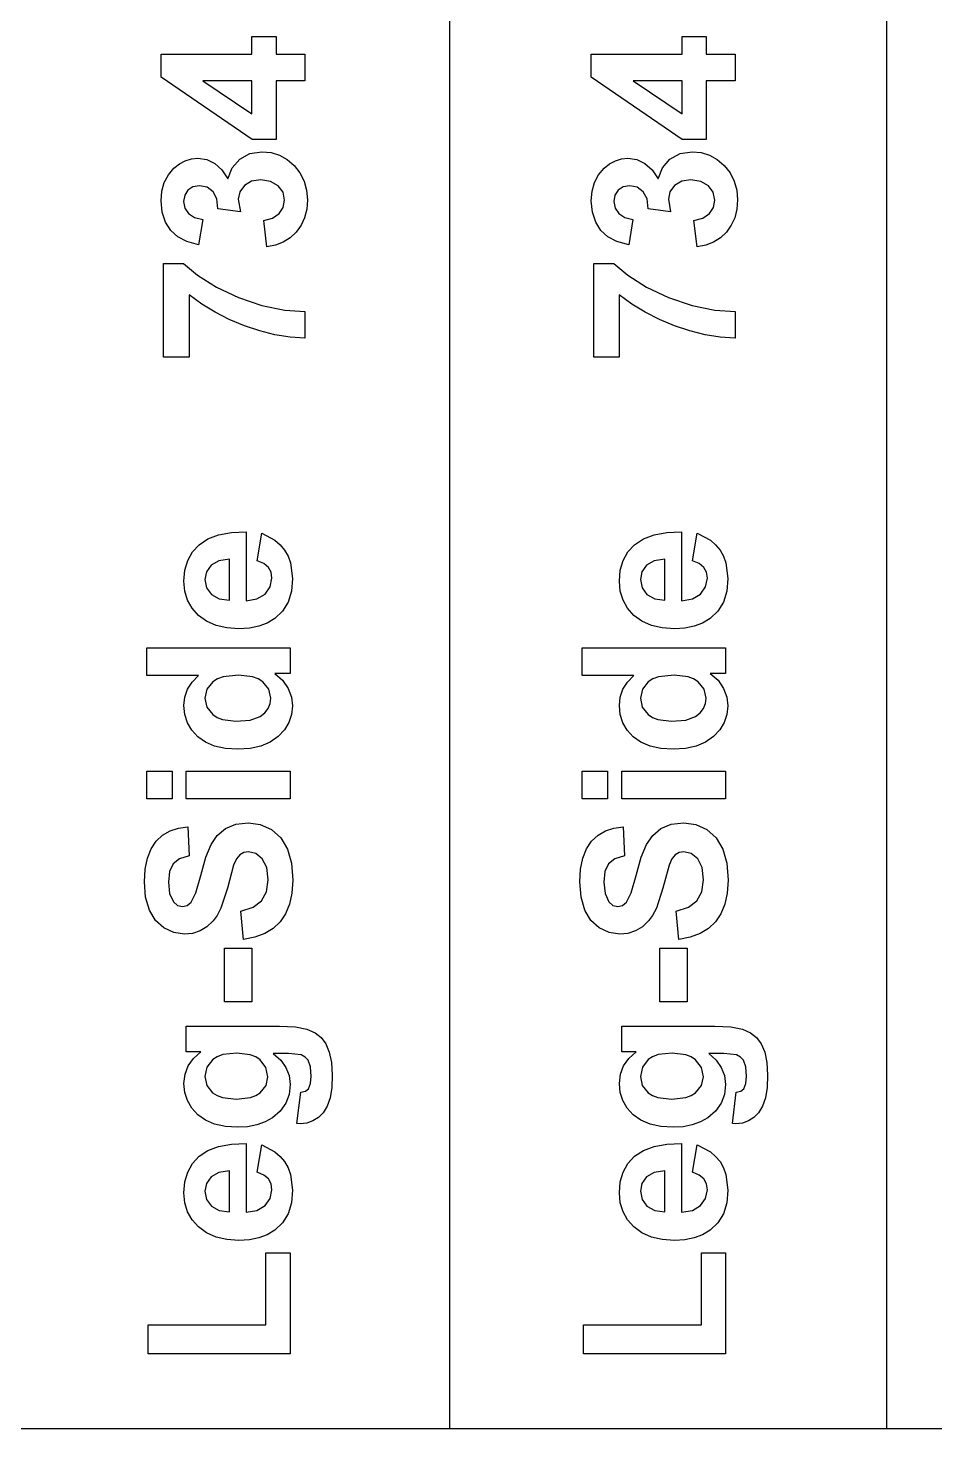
# Model space of a CAD drawing. Header units: metres. Extents: x 298 to 6408, y -126 to 1371.
# Drawn here: x 5412.7 to 5661.6, y -4.7 to 379.8 of the extents above; entities that cross this region are included whole.
import ezdxf

# ---------------------------------------------------------------- set-up
doc = ezdxf.new("R2010")
doc.units = ezdxf.units.M

msp = doc.modelspace()

# ---------------------------------------------------------------- linework, layer by layer
at = {"layer": '734mm x 120mm'}
for p, q in [((5474.15, 372.62), (5474.15, 377.5)), ((5474.15, 377.5), (5480.78, 377.5)), ((5480.78, 377.5), (5480.78, 372.62)), ((5592.21, 372.62), (5592.21, 377.5)), ((5592.21, 377.5), (5598.84, 377.5)), ((5598.84, 377.5), (5598.84, 372.62)), ((5449.2, 366.29), (5449.2, 372.62)), ((5449.2, 372.62), (5474.15, 372.62)), ((5480.78, 372.62), (5488.69, 372.62)), ((5488.69, 372.62), (5488.69, 365.32)), ((5567.26, 366.29), (5567.26, 372.62)), ((5567.26, 372.62), (5592.21, 372.62)), ((5598.84, 372.62), (5606.75, 372.62)), ((5606.75, 372.62), (5606.75, 365.32)), ((5474.18, 349.23), (5449.2, 366.29)), ((5592.24, 349.23), (5567.26, 366.29)), ((5474.15, 365.32), (5460.71, 365.32)), ((5460.71, 365.32), (5474.15, 356.28)), ((5474.15, 356.28), (5474.15, 365.32)), ((5488.69, 365.32), (5480.78, 365.32)), ((5480.78, 365.32), (5480.78, 349.23)), ((5592.21, 365.32), (5578.77, 365.32)), ((5578.77, 365.32), (5592.21, 356.28)), ((5592.21, 356.28), (5592.21, 365.32)), ((5606.75, 365.32), (5598.84, 365.32)), ((5598.84, 365.32), (5598.84, 349.23)), ((5480.78, 349.23), (5474.18, 349.23)), ((5598.84, 349.23), (5592.24, 349.23)), ((5452.74, 341.31), (5454.24, 342.52)), ((5454.24, 342.52), (5455.83, 343.38)), ((5455.83, 343.38), (5457.51, 343.9)), ((5457.51, 343.9), (5459.29, 344.08)), ((5459.29, 344.08), (5461.75, 343.72)), ((5461.75, 343.72), (5463.94, 342.66)), ((5463.94, 342.66), (5465.88, 340.89)), ((5468.73, 341.46), (5470.8, 343.82)), ((5470.8, 343.82), (5473.58, 345.34)), ((5473.58, 345.34), (5476.89, 345.85)), ((5476.89, 345.85), (5479.38, 345.61)), ((5479.38, 345.61), (5481.68, 344.9)), ((5481.68, 344.9), (5483.8, 343.72)), ((5483.8, 343.72), (5485.72, 342.06)), ((5570.8, 341.31), (5572.3, 342.52)), ((5572.3, 342.52), (5573.89, 343.38)), ((5573.89, 343.38), (5575.57, 343.9)), ((5575.57, 343.9), (5577.35, 344.08)), ((5577.35, 344.08), (5579.81, 343.72)), ((5579.81, 343.72), (5582, 342.66)), ((5582, 342.66), (5583.94, 340.89)), ((5586.79, 341.46), (5588.86, 343.82)), ((5588.86, 343.82), (5591.64, 345.34)), ((5591.64, 345.34), (5594.95, 345.85)), ((5594.95, 345.85), (5597.44, 345.61)), ((5597.44, 345.61), (5599.74, 344.9)), ((5599.74, 344.9), (5601.86, 343.72)), ((5601.86, 343.72), (5603.78, 342.06)), ((5450.09, 337.41), (5451.2, 339.5)), ((5451.2, 339.5), (5452.74, 341.31)), ((5465.88, 340.89), (5467.55, 338.41)), ((5467.55, 338.41), (5468.73, 341.46)), ((5485.72, 342.06), (5487.31, 340.06)), ((5487.31, 340.06), (5488.45, 337.82)), ((5568.15, 337.41), (5569.26, 339.5)), ((5569.26, 339.5), (5570.8, 341.31)), ((5583.94, 340.89), (5585.61, 338.41)), ((5585.61, 338.41), (5586.79, 341.46)), ((5603.78, 342.06), (5605.37, 340.06)), ((5605.37, 340.06), (5606.51, 337.82)), ((5449.2, 332.41), (5449.42, 335.04)), ((5449.42, 335.04), (5450.09, 337.41)), ((5456.58, 335.33), (5455.7, 333.95)), ((5457.96, 336.22), (5456.58, 335.33)), ((5459.75, 336.51), (5457.96, 336.22)), ((5461.85, 336.11), (5459.75, 336.51)), ((5463.49, 334.9), (5461.85, 336.11)), ((5464.53, 332.93), (5463.49, 334.9)), ((5470.81, 334.89), (5470.4, 332.86)), ((5472.06, 336.59), (5470.81, 334.89)), ((5474.02, 337.74), (5472.06, 336.59)), ((5476.57, 338.12), (5474.02, 337.74)), ((5479.26, 337.72), (5476.57, 338.12)), ((5481.34, 336.52), (5479.26, 337.72)), ((5482.67, 334.74), (5481.34, 336.52)), ((5483.11, 332.59), (5482.67, 334.74)), ((5488.45, 337.82), (5489.14, 335.35)), ((5489.14, 335.35), (5489.36, 332.65)), ((5567.26, 332.41), (5567.48, 335.04)), ((5567.48, 335.04), (5568.15, 337.41)), ((5574.64, 335.33), (5573.76, 333.95)), ((5576.02, 336.22), (5574.64, 335.33)), ((5577.81, 336.51), (5576.02, 336.22)), ((5579.91, 336.11), (5577.81, 336.51)), ((5581.55, 334.9), (5579.91, 336.11)), ((5582.59, 332.93), (5581.55, 334.9)), ((5588.87, 334.89), (5588.46, 332.86)), ((5590.12, 336.59), (5588.87, 334.89)), ((5592.08, 337.74), (5590.12, 336.59)), ((5594.63, 338.12), (5592.08, 337.74)), ((5597.32, 337.72), (5594.63, 338.12)), ((5599.4, 336.52), (5597.32, 337.72)), ((5600.73, 334.74), (5599.4, 336.52)), ((5601.17, 332.59), (5600.73, 334.74)), ((5606.51, 337.82), (5607.2, 335.35)), ((5607.2, 335.35), (5607.42, 332.65)), ((5449.51, 329.32), (5449.2, 332.41)), ((5455.7, 333.95), (5455.4, 332.19)), ((5455.4, 332.19), (5455.74, 330.4)), ((5464.82, 330.23), (5464.53, 332.93)), ((5470.4, 332.86), (5470.96, 329.4)), ((5482.74, 330.58), (5483.11, 332.59)), ((5489.36, 332.65), (5489.17, 330.09)), ((5567.57, 329.32), (5567.26, 332.41)), ((5573.76, 333.95), (5573.46, 332.19)), ((5573.46, 332.19), (5573.8, 330.4)), ((5582.88, 330.23), (5582.59, 332.93)), ((5588.46, 332.86), (5589.02, 329.4)), ((5600.8, 330.58), (5601.17, 332.59)), ((5607.42, 332.65), (5607.23, 330.09)), ((5450.42, 326.54), (5449.51, 329.32)), ((5455.74, 330.4), (5456.74, 328.89)), ((5456.74, 328.89), (5458.39, 327.79)), ((5458.39, 327.79), (5460.66, 327.23)), ((5460.66, 327.23), (5459.48, 320.28)), ((5470.96, 329.4), (5464.82, 330.23)), ((5477.37, 327.01), (5479.83, 327.66)), ((5478.26, 319.72), (5477.37, 327.01)), ((5479.83, 327.66), (5481.64, 328.89)), ((5481.64, 328.89), (5482.74, 330.58)), ((5488.6, 327.76), (5487.64, 325.67)), ((5489.17, 330.09), (5488.6, 327.76)), ((5568.48, 326.54), (5567.57, 329.32)), ((5573.8, 330.4), (5574.8, 328.89)), ((5574.8, 328.89), (5576.45, 327.79)), ((5576.45, 327.79), (5578.72, 327.23)), ((5578.72, 327.23), (5577.54, 320.28)), ((5589.02, 329.4), (5582.88, 330.23)), ((5595.43, 327.01), (5597.89, 327.66)), ((5596.32, 319.72), (5595.43, 327.01)), ((5597.89, 327.66), (5599.7, 328.89)), ((5599.7, 328.89), (5600.8, 330.58)), ((5606.66, 327.76), (5605.7, 325.67)), ((5607.23, 330.09), (5606.66, 327.76)), ((5451.87, 324.22), (5450.42, 326.54)), ((5453.78, 322.47), (5451.87, 324.22)), ((5486.29, 323.79), (5484.64, 322.22)), ((5487.64, 325.67), (5486.29, 323.79)), ((5569.93, 324.22), (5568.48, 326.54)), ((5571.84, 322.47), (5569.93, 324.22)), ((5604.35, 323.79), (5602.7, 322.22)), ((5605.7, 325.67), (5604.35, 323.79)), ((5456.27, 321.19), (5453.78, 322.47)), ((5459.48, 320.28), (5456.27, 321.19)), ((5480.62, 320.18), (5478.26, 319.72)), ((5482.75, 321.02), (5480.62, 320.18)), ((5484.64, 322.22), (5482.75, 321.02)), ((5574.33, 321.19), (5571.84, 322.47)), ((5577.54, 320.28), (5574.33, 321.19)), ((5598.68, 320.18), (5596.32, 319.72)), ((5600.81, 321.02), (5598.68, 320.18)), ((5602.7, 322.22), (5600.81, 321.02)), ((5449.9, 289.43), (5449.9, 315.21)), ((5449.9, 315.21), (5455.37, 315.21)), ((5455.37, 315.21), (5459.2, 311.99)), ((5459.2, 311.99), (5464.39, 308.72)), ((5567.96, 289.43), (5567.96, 315.21)), ((5567.96, 315.21), (5573.43, 315.21)), ((5573.43, 315.21), (5577.26, 311.99)), ((5577.26, 311.99), (5582.45, 308.72)), ((5464.39, 308.72), (5470.45, 305.81)), ((5582.45, 308.72), (5588.51, 305.81)), ((5460.36, 304.05), (5456.9, 306.57)), ((5456.9, 306.57), (5456.9, 289.43)), ((5464.03, 301.79), (5460.36, 304.05)), ((5470.45, 305.81), (5476.88, 303.69)), ((5578.42, 304.05), (5574.96, 306.57)), ((5574.96, 306.57), (5574.96, 289.43)), ((5582.09, 301.79), (5578.42, 304.05)), ((5588.51, 305.81), (5594.94, 303.69)), ((5467.93, 299.8), (5464.03, 301.79)), ((5476.88, 303.69), (5483.14, 302.4)), ((5483.14, 302.4), (5488.69, 301.98)), ((5488.69, 301.98), (5488.69, 294.71)), ((5585.99, 299.8), (5582.09, 301.79)), ((5594.94, 303.69), (5601.2, 302.4)), ((5601.2, 302.4), (5606.75, 301.98)), ((5606.75, 301.98), (5606.75, 294.71)), ((5472.06, 298.08), (5467.93, 299.8)), ((5476.28, 296.68), (5472.06, 298.08)), ((5480.46, 295.65), (5476.28, 296.68)), ((5590.12, 298.08), (5585.99, 299.8)), ((5594.34, 296.68), (5590.12, 298.08)), ((5598.52, 295.65), (5594.34, 296.68)), ((5484.6, 294.99), (5480.46, 295.65)), ((5488.69, 294.71), (5484.6, 294.99)), ((5602.66, 294.99), (5598.52, 295.65)), ((5606.75, 294.71), (5602.66, 294.99)), ((5456.9, 289.43), (5449.9, 289.43)), ((5574.96, 289.43), (5567.96, 289.43))]:
    msp.add_line(p, q, dxfattribs=at)
at = {"layer": 'Layer0'}
for p, q in [((5528.32, 729.27), (5528.32, -4.73)), ((5648.32, 729.27), (5648.32, -4.73)), ((5528.32, -4.73), (5408.32, -4.73)), ((5648.32, -4.73), (5528.32, -4.73)), ((5768.32, -4.73), (5648.32, -4.73))]:
    msp.add_line(p, q, dxfattribs=at)
at = {"layer": 'Leg-Side'}
for p, q in [((5459.69, 238), (5462.07, 239.6)), ((5462.07, 239.6), (5465, 240.72)), ((5465, 240.72), (5468.5, 241.36)), ((5468.5, 241.36), (5472.55, 241.52)), ((5472.55, 241.52), (5472.55, 222.63)), ((5475.56, 233.6), (5476.82, 241.12)), ((5476.82, 241.12), (5480.46, 239.25)), ((5480.46, 239.25), (5481.91, 238)), ((5579.18, 238), (5581.56, 239.6)), ((5581.56, 239.6), (5584.49, 240.72)), ((5584.49, 240.72), (5587.99, 241.36)), ((5587.99, 241.36), (5592.04, 241.52)), ((5592.04, 241.52), (5592.04, 222.63)), ((5595.05, 233.6), (5596.31, 241.12)), ((5596.31, 241.12), (5599.95, 239.25)), ((5599.95, 239.25), (5601.4, 238)), ((5456.54, 233.66), (5457.85, 236)), ((5457.85, 236), (5459.69, 238)), ((5481.91, 238), (5483.11, 236.54)), ((5483.11, 236.54), (5484.05, 234.88)), ((5484.05, 234.88), (5484.73, 233.02)), ((5576.03, 233.66), (5577.34, 236)), ((5577.34, 236), (5579.18, 238)), ((5601.4, 238), (5602.6, 236.54)), ((5602.6, 236.54), (5603.54, 234.88)), ((5603.54, 234.88), (5604.22, 233.02)), ((5455.49, 227.97), (5455.75, 230.98)), ((5455.75, 230.98), (5456.54, 233.66)), ((5462.96, 232.34), (5461.68, 230.56)), ((5465.06, 233.57), (5462.96, 232.34)), ((5467.94, 234.03), (5465.06, 233.57)), ((5467.94, 222.77), (5467.94, 234.03)), ((5477.41, 232.84), (5475.56, 233.6)), ((5478.67, 231.78), (5477.41, 232.84)), ((5479.39, 230.43), (5478.67, 231.78)), ((5484.73, 233.02), (5485.27, 228.72)), ((5574.98, 227.97), (5575.24, 230.98)), ((5575.24, 230.98), (5576.03, 233.66)), ((5582.45, 232.34), (5581.17, 230.56)), ((5584.55, 233.57), (5582.45, 232.34)), ((5587.43, 234.03), (5584.55, 233.57)), ((5587.43, 222.77), (5587.43, 234.03)), ((5596.9, 232.84), (5595.05, 233.6)), ((5598.16, 231.78), (5596.9, 232.84)), ((5598.88, 230.43), (5598.16, 231.78)), ((5604.22, 233.02), (5604.76, 228.72)), ((5455.74, 225.26), (5455.49, 227.97)), ((5461.68, 230.56), (5461.26, 228.43)), ((5461.26, 228.43), (5461.71, 226.17)), ((5479.17, 226.41), (5479.64, 228.8)), ((5479.64, 228.8), (5479.39, 230.43)), ((5485.27, 228.72), (5484.97, 225.25)), ((5575.23, 225.26), (5574.98, 227.97)), ((5581.17, 230.56), (5580.75, 228.43)), ((5580.75, 228.43), (5581.2, 226.17)), ((5598.66, 226.41), (5599.13, 228.8)), ((5599.13, 228.8), (5598.88, 230.43)), ((5604.76, 228.72), (5604.46, 225.25)), ((5456.49, 222.8), (5455.74, 225.26)), ((5461.71, 226.17), (5463.06, 224.35)), ((5463.06, 224.35), (5465.18, 223.15)), ((5465.18, 223.15), (5467.94, 222.77)), ((5472.55, 222.63), (5475.53, 223.13)), ((5475.53, 223.13), (5477.77, 224.46)), ((5477.77, 224.46), (5479.17, 226.41)), ((5484.97, 225.25), (5484.06, 222.26)), ((5575.98, 222.8), (5575.23, 225.26)), ((5581.2, 226.17), (5582.55, 224.35)), ((5582.55, 224.35), (5584.67, 223.15)), ((5584.67, 223.15), (5587.43, 222.77)), ((5592.04, 222.63), (5595.02, 223.13)), ((5595.02, 223.13), (5597.26, 224.46)), ((5597.26, 224.46), (5598.66, 226.41)), ((5604.46, 225.25), (5603.55, 222.26)), ((5457.75, 220.58), (5456.49, 222.8)), ((5459.5, 218.61), (5457.75, 220.58)), ((5482.54, 219.75), (5480.41, 217.72)), ((5484.06, 222.26), (5482.54, 219.75)), ((5577.24, 220.58), (5575.98, 222.8)), ((5578.99, 218.61), (5577.24, 220.58)), ((5602.03, 219.75), (5599.9, 217.72)), ((5603.55, 222.26), (5602.03, 219.75)), ((5461.7, 216.99), (5459.5, 218.61)), ((5464.28, 215.83), (5461.7, 216.99)), ((5467.25, 215.14), (5464.28, 215.83)), ((5476.01, 215.61), (5473.43, 215.08)), ((5478.34, 216.49), (5476.01, 215.61)), ((5480.41, 217.72), (5478.34, 216.49)), ((5581.19, 216.99), (5578.99, 218.61)), ((5583.77, 215.83), (5581.19, 216.99)), ((5586.74, 215.14), (5583.77, 215.83)), ((5595.5, 215.61), (5592.92, 215.08)), ((5597.83, 216.49), (5595.5, 215.61)), ((5599.9, 217.72), (5597.83, 216.49)), ((5470.59, 214.91), (5467.25, 215.14)), ((5473.43, 215.08), (5470.59, 214.91)), ((5590.08, 214.91), (5586.74, 215.14)), ((5592.92, 215.08), (5590.08, 214.91)), ((5445.3, 202.14), (5445.3, 209.67)), ((5445.3, 209.67), (5484.63, 209.67)), ((5484.63, 209.67), (5484.63, 202.67)), ((5564.79, 202.14), (5564.79, 209.67)), ((5564.79, 209.67), (5604.12, 209.67)), ((5604.12, 209.67), (5604.12, 202.67)), ((5459.46, 202.14), (5445.3, 202.14)), ((5456.48, 198.33), (5457.72, 200.31)), ((5457.72, 200.31), (5459.46, 202.14)), ((5463.42, 200.39), (5461.8, 198.37)), ((5464.67, 201.17), (5463.42, 200.39)), ((5466.27, 201.72), (5464.67, 201.17)), ((5470.49, 202.16), (5466.27, 201.72)), ((5474.34, 201.71), (5470.49, 202.16)), ((5475.86, 201.14), (5474.34, 201.71)), ((5477.1, 200.34), (5475.86, 201.14)), ((5478.76, 198.32), (5477.1, 200.34)), ((5484.63, 202.67), (5480.44, 202.67)), ((5480.44, 202.67), (5482.57, 200.77)), ((5482.57, 200.77), (5484.08, 198.55)), ((5578.95, 202.14), (5564.79, 202.14)), ((5575.97, 198.33), (5577.21, 200.31)), ((5577.21, 200.31), (5578.95, 202.14)), ((5582.91, 200.39), (5581.29, 198.37)), ((5584.16, 201.17), (5582.91, 200.39)), ((5585.76, 201.72), (5584.16, 201.17)), ((5589.98, 202.16), (5585.76, 201.72)), ((5593.83, 201.71), (5589.98, 202.16)), ((5595.35, 201.14), (5593.83, 201.71)), ((5596.59, 200.34), (5595.35, 201.14)), ((5598.25, 198.32), (5596.59, 200.34)), ((5604.12, 202.67), (5599.93, 202.67)), ((5599.93, 202.67), (5602.06, 200.77)), ((5602.06, 200.77), (5603.57, 198.55)), ((5455.49, 193.87), (5455.74, 196.18)), ((5455.74, 196.18), (5456.48, 198.33)), ((5461.8, 198.37), (5461.26, 195.86)), ((5479.31, 195.91), (5478.76, 198.32)), ((5484.08, 198.55), (5484.97, 196.17)), ((5484.97, 196.17), (5485.27, 193.77)), ((5574.98, 193.87), (5575.23, 196.18)), ((5575.23, 196.18), (5575.97, 198.33)), ((5581.29, 198.37), (5580.75, 195.86)), ((5598.8, 195.91), (5598.25, 198.32)), ((5603.57, 198.55), (5604.46, 196.17)), ((5604.46, 196.17), (5604.76, 193.77)), ((5455.73, 191.38), (5455.49, 193.87)), ((5461.26, 195.86), (5461.79, 193.39)), ((5461.79, 193.39), (5463.39, 191.36)), ((5477.65, 191.82), (5478.58, 193)), ((5478.58, 193), (5479.13, 194.37)), ((5479.13, 194.37), (5479.31, 195.91)), ((5485.27, 193.77), (5485.02, 191.4)), ((5575.22, 191.38), (5574.98, 193.87)), ((5580.75, 195.86), (5581.28, 193.39)), ((5581.28, 193.39), (5582.88, 191.36)), ((5597.14, 191.82), (5598.07, 193)), ((5598.07, 193), (5598.62, 194.37)), ((5598.62, 194.37), (5598.8, 195.91)), ((5604.76, 193.77), (5604.51, 191.4)), ((5456.43, 189.12), (5455.73, 191.38)), ((5457.61, 187.08), (5456.43, 189.12)), ((5463.39, 191.36), (5464.59, 190.57)), ((5464.59, 190.57), (5466.05, 190.01)), ((5466.05, 190.01), (5469.76, 189.55)), ((5469.76, 189.55), (5473.69, 189.87)), ((5473.69, 189.87), (5476.36, 190.81)), ((5476.36, 190.81), (5477.65, 191.82)), ((5484.28, 189.21), (5483.04, 187.19)), ((5485.02, 191.4), (5484.28, 189.21)), ((5575.92, 189.12), (5575.22, 191.38)), ((5577.1, 187.08), (5575.92, 189.12)), ((5582.88, 191.36), (5584.08, 190.57)), ((5584.08, 190.57), (5585.54, 190.01)), ((5585.54, 190.01), (5589.25, 189.55)), ((5589.25, 189.55), (5593.18, 189.87)), ((5593.18, 189.87), (5595.85, 190.81)), ((5595.85, 190.81), (5597.14, 191.82)), ((5603.77, 189.21), (5602.53, 187.19)), ((5604.51, 191.4), (5603.77, 189.21)), ((5459.26, 185.26), (5457.61, 187.08)), ((5461.36, 183.77), (5459.26, 185.26)), ((5481.31, 185.36), (5479.14, 183.82)), ((5483.04, 187.19), (5481.31, 185.36)), ((5578.75, 185.26), (5577.1, 187.08)), ((5580.85, 183.77), (5578.75, 185.26)), ((5600.8, 185.36), (5598.63, 183.82)), ((5602.53, 187.19), (5600.8, 185.36)), ((5463.9, 182.71), (5461.36, 183.77)), ((5466.87, 182.07), (5463.9, 182.71)), ((5470.27, 181.85), (5466.87, 182.07)), ((5473.62, 182.07), (5470.27, 181.85)), ((5476.57, 182.73), (5473.62, 182.07)), ((5479.14, 183.82), (5476.57, 182.73)), ((5583.39, 182.71), (5580.85, 183.77)), ((5586.36, 182.07), (5583.39, 182.71)), ((5589.76, 181.85), (5586.36, 182.07)), ((5593.11, 182.07), (5589.76, 181.85)), ((5596.06, 182.73), (5593.11, 182.07)), ((5598.63, 183.82), (5596.06, 182.73)), ((5445.3, 168.28), (5445.3, 175.82)), ((5445.3, 175.82), (5452.27, 175.82)), ((5452.27, 175.82), (5452.27, 168.28)), ((5456.13, 168.28), (5456.13, 175.82)), ((5456.13, 175.82), (5484.63, 175.82)), ((5484.63, 175.82), (5484.63, 168.28)), ((5564.79, 168.28), (5564.79, 175.82)), ((5564.79, 175.82), (5571.76, 175.82)), ((5571.76, 175.82), (5571.76, 168.28)), ((5575.62, 168.28), (5575.62, 175.82)), ((5575.62, 175.82), (5604.12, 175.82)), ((5604.12, 175.82), (5604.12, 168.28)), ((5452.27, 168.28), (5445.3, 168.28)), ((5484.63, 168.28), (5456.13, 168.28)), ((5571.76, 168.28), (5564.79, 168.28)), ((5604.12, 168.28), (5575.62, 168.28)), ((5469.74, 161.26), (5473.17, 161.65)), ((5473.17, 161.65), (5476.44, 161.18)), ((5589.23, 161.26), (5592.66, 161.65)), ((5592.66, 161.65), (5595.93, 161.18)), ((5447.87, 156.6), (5449.63, 158.25)), ((5449.63, 158.25), (5451.66, 159.45)), ((5451.66, 159.45), (5453.96, 160.21)), ((5453.96, 160.21), (5456.54, 160.53)), ((5456.54, 160.53), (5456.89, 152.59)), ((5462.91, 155.74), (5464.64, 158.21)), ((5464.64, 158.21), (5466.91, 160.08)), ((5466.91, 160.08), (5469.74, 161.26)), ((5476.44, 161.18), (5479.5, 159.78)), ((5479.5, 159.78), (5482.07, 157.51)), ((5567.36, 156.6), (5569.12, 158.25)), ((5569.12, 158.25), (5571.15, 159.45)), ((5571.15, 159.45), (5573.45, 160.21)), ((5573.45, 160.21), (5576.03, 160.53)), ((5576.03, 160.53), (5576.38, 152.59)), ((5582.4, 155.74), (5584.13, 158.21)), ((5584.13, 158.21), (5586.4, 160.08)), ((5586.4, 160.08), (5589.23, 161.26)), ((5595.93, 161.18), (5598.99, 159.78)), ((5598.99, 159.78), (5601.56, 157.51)), ((5445.44, 151.94), (5446.45, 154.5)), ((5446.45, 154.5), (5447.87, 156.6)), ((5461.47, 152.21), (5462.91, 155.74)), ((5482.07, 157.51), (5483.89, 154.46)), ((5483.89, 154.46), (5484.96, 150.61)), ((5564.93, 151.94), (5565.94, 154.5)), ((5565.94, 154.5), (5567.36, 156.6)), ((5580.96, 152.21), (5582.4, 155.74)), ((5601.56, 157.51), (5603.38, 154.46)), ((5603.38, 154.46), (5604.45, 150.61)), ((5444.83, 148.92), (5445.44, 151.94)), ((5452.53, 150.4), (5451.53, 148.3)), ((5454.28, 151.78), (5452.53, 150.4)), ((5456.89, 152.59), (5454.28, 151.78)), ((5460.08, 147.17), (5461.47, 152.21)), ((5469.12, 150.04), (5467.4, 143.68)), ((5469.91, 151.77), (5469.12, 150.04)), ((5470.82, 152.89), (5469.91, 151.77)), ((5471.91, 153.51), (5470.82, 152.89)), ((5473.2, 153.71), (5471.91, 153.51)), ((5475.23, 153.23), (5473.2, 153.71)), ((5476.99, 151.77), (5475.23, 153.23)), ((5478.21, 149.35), (5476.99, 151.77)), ((5484.96, 150.61), (5485.32, 145.91)), ((5564.32, 148.92), (5564.93, 151.94)), ((5572.02, 150.4), (5571.02, 148.3)), ((5573.77, 151.78), (5572.02, 150.4)), ((5576.38, 152.59), (5573.77, 151.78)), ((5579.57, 147.17), (5580.96, 152.21)), ((5588.61, 150.04), (5586.89, 143.68)), ((5589.4, 151.77), (5588.61, 150.04)), ((5590.31, 152.89), (5589.4, 151.77)), ((5591.4, 153.51), (5590.31, 152.89)), ((5592.69, 153.71), (5591.4, 153.51)), ((5594.72, 153.23), (5592.69, 153.71)), ((5596.48, 151.77), (5594.72, 153.23)), ((5597.7, 149.35), (5596.48, 151.77)), ((5604.45, 150.61), (5604.81, 145.91)), ((5444.63, 145.45), (5444.83, 148.92)), ((5451.53, 148.3), (5451.2, 145.37)), ((5458.74, 142.44), (5460.08, 147.17)), ((5478.62, 145.99), (5478.21, 149.35)), ((5564.12, 145.45), (5564.32, 148.92)), ((5571.02, 148.3), (5570.69, 145.37)), ((5578.23, 142.44), (5579.57, 147.17)), ((5598.11, 145.99), (5597.7, 149.35)), ((5444.97, 141.25), (5444.63, 145.45)), ((5451.2, 145.37), (5451.55, 142.28)), ((5457.45, 139.87), (5458.74, 142.44)), ((5467.4, 143.68), (5465.64, 138.25)), ((5476.79, 140.23), (5478.16, 142.74)), ((5478.16, 142.74), (5478.62, 145.99)), ((5485.11, 142.39), (5484.46, 139.31)), ((5485.32, 145.91), (5485.11, 142.39)), ((5564.46, 141.25), (5564.12, 145.45)), ((5570.69, 145.37), (5571.04, 142.28)), ((5576.94, 139.87), (5578.23, 142.44)), ((5586.89, 143.68), (5585.13, 138.25)), ((5596.28, 140.23), (5597.65, 142.74)), ((5597.65, 142.74), (5598.11, 145.99)), ((5604.6, 142.39), (5603.95, 139.31)), ((5604.81, 145.91), (5604.6, 142.39)), ((5445.99, 137.71), (5444.97, 141.25)), ((5451.55, 142.28), (5452.62, 139.95)), ((5452.62, 139.95), (5453.69, 139)), ((5453.69, 139), (5455.06, 138.69)), ((5455.06, 138.69), (5456.36, 138.98)), ((5456.36, 138.98), (5457.45, 139.87)), ((5471.08, 137.4), (5474.45, 138.46)), ((5474.45, 138.46), (5476.79, 140.23)), ((5484.46, 139.31), (5483.38, 136.66)), ((5565.48, 137.71), (5564.46, 141.25)), ((5571.04, 142.28), (5572.11, 139.95)), ((5572.11, 139.95), (5573.18, 139)), ((5573.18, 139), (5574.55, 138.69)), ((5574.55, 138.69), (5575.85, 138.98)), ((5575.85, 138.98), (5576.94, 139.87)), ((5590.57, 137.4), (5593.94, 138.46)), ((5593.94, 138.46), (5596.28, 140.23)), ((5603.95, 139.31), (5602.87, 136.66)), ((5447.67, 134.88), (5445.99, 137.71)), ((5449.98, 132.8), (5447.67, 134.88)), ((5463.51, 134.72), (5461.8, 133.13)), ((5464.62, 136.24), (5463.51, 134.72)), ((5465.64, 138.25), (5464.62, 136.24)), ((5471.83, 129.67), (5471.08, 137.4)), ((5483.38, 136.66), (5481.88, 134.45)), ((5567.16, 134.88), (5565.48, 137.71)), ((5569.47, 132.8), (5567.16, 134.88)), ((5583, 134.72), (5581.29, 133.13)), ((5584.11, 136.24), (5583, 134.72)), ((5585.13, 138.25), (5584.11, 136.24)), ((5591.32, 129.67), (5590.57, 137.4)), ((5602.87, 136.66), (5601.37, 134.45)), ((5452.69, 131.52), (5449.98, 132.8)), ((5455.6, 131.1), (5452.69, 131.52)), ((5457.84, 131.32), (5455.6, 131.1)), ((5459.91, 132), (5457.84, 131.32)), ((5461.8, 133.13), (5459.91, 132)), ((5477.64, 131.26), (5474.93, 130.26)), ((5479.95, 132.65), (5477.64, 131.26)), ((5481.88, 134.45), (5479.95, 132.65)), ((5572.18, 131.52), (5569.47, 132.8)), ((5575.09, 131.1), (5572.18, 131.52)), ((5577.33, 131.32), (5575.09, 131.1)), ((5579.4, 132), (5577.33, 131.32)), ((5581.29, 133.13), (5579.4, 132)), ((5597.13, 131.26), (5594.42, 130.26)), ((5599.44, 132.65), (5597.13, 131.26)), ((5601.37, 134.45), (5599.44, 132.65)), ((5466.6, 112.48), (5466.6, 127.29)), ((5466.6, 127.29), (5474.14, 127.29)), ((5474.93, 130.26), (5471.83, 129.67)), ((5474.14, 127.29), (5474.14, 112.48)), ((5586.09, 112.48), (5586.09, 127.29)), ((5586.09, 127.29), (5593.63, 127.29)), ((5594.42, 130.26), (5591.32, 129.67)), ((5593.63, 127.29), (5593.63, 112.48)), ((5474.14, 112.48), (5466.6, 112.48)), ((5593.63, 112.48), (5586.09, 112.48)), ((5456.13, 98.82), (5456.13, 105.88)), ((5456.13, 105.88), (5481.7, 105.88)), ((5481.7, 105.88), (5486.11, 105.67)), ((5486.11, 105.67), (5489.24, 105.05)), ((5489.24, 105.05), (5491.47, 104.05)), ((5491.47, 104.05), (5493.16, 102.71)), ((5575.62, 98.82), (5575.62, 105.88)), ((5575.62, 105.88), (5601.19, 105.88)), ((5601.19, 105.88), (5605.6, 105.67)), ((5605.6, 105.67), (5608.73, 105.05)), ((5608.73, 105.05), (5610.96, 104.05)), ((5610.96, 104.05), (5612.65, 102.71)), ((5493.16, 102.71), (5494.42, 100.96)), ((5494.42, 100.96), (5495.38, 98.7)), ((5612.65, 102.71), (5613.91, 100.96)), ((5613.91, 100.96), (5614.87, 98.7)), ((5460.13, 98.82), (5456.13, 98.82)), ((5456.65, 94.93), (5458.1, 96.99)), ((5458.1, 96.99), (5460.13, 98.82)), ((5463.4, 96.65), (5461.8, 94.58)), ((5464.62, 97.45), (5463.4, 96.65)), ((5466.12, 98.02), (5464.62, 97.45)), ((5469.98, 98.47), (5466.12, 98.02)), ((5473.7, 98), (5469.98, 98.47)), ((5475.17, 97.4), (5473.7, 98)), ((5476.38, 96.57), (5475.17, 97.4)), ((5478, 94.45), (5476.38, 96.57)), ((5484.17, 98.34), (5480.01, 98.34)), ((5480.01, 98.34), (5482.03, 96.54)), ((5482.03, 96.54), (5483.47, 94.52)), ((5487.63, 97.99), (5484.17, 98.34)), ((5488.76, 97.36), (5487.63, 97.99)), ((5489.53, 96.49), (5488.76, 97.36)), ((5490.2, 94.64), (5489.53, 96.49)), ((5495.38, 98.7), (5495.99, 95.86)), ((5579.62, 98.82), (5575.62, 98.82)), ((5576.14, 94.93), (5577.59, 96.99)), ((5577.59, 96.99), (5579.62, 98.82)), ((5582.89, 96.65), (5581.29, 94.58)), ((5584.11, 97.45), (5582.89, 96.65)), ((5585.61, 98.02), (5584.11, 97.45)), ((5589.47, 98.47), (5585.61, 98.02)), ((5593.19, 98), (5589.47, 98.47)), ((5594.66, 97.4), (5593.19, 98)), ((5595.87, 96.57), (5594.66, 97.4)), ((5597.49, 94.45), (5595.87, 96.57)), ((5603.66, 98.34), (5599.5, 98.34)), ((5599.5, 98.34), (5601.52, 96.54)), ((5601.52, 96.54), (5602.96, 94.52)), ((5607.12, 97.99), (5603.66, 98.34)), ((5608.25, 97.36), (5607.12, 97.99)), ((5609.02, 96.49), (5608.25, 97.36)), ((5609.69, 94.64), (5609.02, 96.49)), ((5614.87, 98.7), (5615.48, 95.86)), ((5455.49, 90.1), (5455.78, 92.63)), ((5455.78, 92.63), (5456.65, 94.93)), ((5461.8, 94.58), (5461.26, 92.04)), ((5478.54, 91.9), (5478, 94.45)), ((5483.47, 94.52), (5484.34, 92.27)), ((5490.42, 92.06), (5490.2, 94.64)), ((5495.99, 95.86), (5496.19, 92.36)), ((5496.19, 92.36), (5496.03, 89)), ((5574.98, 90.1), (5575.27, 92.63)), ((5575.27, 92.63), (5576.14, 94.93)), ((5581.29, 94.58), (5580.75, 92.04)), ((5598.03, 91.9), (5597.49, 94.45)), ((5602.96, 94.52), (5603.83, 92.27)), ((5609.91, 92.06), (5609.69, 94.64)), ((5615.48, 95.86), (5615.68, 92.36)), ((5615.68, 92.36), (5615.52, 89)), ((5455.73, 87.65), (5455.49, 90.1)), ((5461.26, 92.04), (5461.79, 89.56)), ((5461.79, 89.56), (5463.36, 87.57)), ((5476.43, 87.57), (5478.01, 89.53)), ((5478.01, 89.53), (5478.54, 91.9)), ((5484.63, 89.81), (5484.32, 87.09)), ((5484.34, 92.27), (5484.63, 89.81)), ((5488.82, 88.04), (5489.62, 88.68)), ((5489.62, 88.68), (5490.22, 90.06)), ((5490.22, 90.06), (5490.42, 92.06)), ((5496.03, 89), (5495.57, 86.17)), ((5575.22, 87.65), (5574.98, 90.1)), ((5580.75, 92.04), (5581.28, 89.56)), ((5581.28, 89.56), (5582.85, 87.57)), ((5595.92, 87.57), (5597.5, 89.53)), ((5597.5, 89.53), (5598.03, 91.9)), ((5604.12, 89.81), (5603.81, 87.09)), ((5603.83, 92.27), (5604.12, 89.81)), ((5608.31, 88.04), (5609.11, 88.68)), ((5609.11, 88.68), (5609.71, 90.06)), ((5609.71, 90.06), (5609.91, 92.06)), ((5615.52, 89), (5615.06, 86.17)), ((5456.44, 85.4), (5455.73, 87.65)), ((5457.62, 83.36), (5456.44, 85.4)), ((5463.36, 87.57), (5464.56, 86.8)), ((5464.56, 86.8), (5466.02, 86.25)), ((5466.02, 86.25), (5469.79, 85.81)), ((5469.79, 85.81), (5473.72, 86.25)), ((5473.72, 86.25), (5475.22, 86.8)), ((5475.22, 86.8), (5476.43, 87.57)), ((5483.41, 84.66), (5481.89, 82.54)), ((5484.32, 87.09), (5483.41, 84.66)), ((5486.5, 79.08), (5487.55, 87.69)), ((5487.55, 87.69), (5488.82, 88.04)), ((5495.57, 86.17), (5494.79, 83.86)), ((5575.93, 85.4), (5575.22, 87.65)), ((5577.11, 83.36), (5575.93, 85.4)), ((5582.85, 87.57), (5584.05, 86.8)), ((5584.05, 86.8), (5585.51, 86.25)), ((5585.51, 86.25), (5589.28, 85.81)), ((5589.28, 85.81), (5593.21, 86.25)), ((5593.21, 86.25), (5594.71, 86.8)), ((5594.71, 86.8), (5595.92, 87.57)), ((5602.9, 84.66), (5601.38, 82.54)), ((5603.81, 87.09), (5602.9, 84.66)), ((5605.99, 79.08), (5607.04, 87.69)), ((5607.04, 87.69), (5608.31, 88.04)), ((5615.06, 86.17), (5614.28, 83.86)), ((5459.27, 81.53), (5457.62, 83.36)), ((5461.38, 80.02), (5459.27, 81.53)), ((5481.89, 82.54), (5479.77, 80.71)), ((5492.38, 80.76), (5490.89, 79.81)), ((5493.71, 82.08), (5492.38, 80.76)), ((5494.79, 83.86), (5493.71, 82.08)), ((5578.76, 81.53), (5577.11, 83.36)), ((5580.87, 80.02), (5578.76, 81.53)), ((5601.38, 82.54), (5599.26, 80.71)), ((5611.87, 80.76), (5610.38, 79.81)), ((5613.2, 82.08), (5611.87, 80.76)), ((5614.28, 83.86), (5613.2, 82.08)), ((5463.9, 78.95), (5461.38, 80.02)), ((5466.85, 78.3), (5463.9, 78.95)), ((5470.22, 78.08), (5466.85, 78.3)), ((5472.96, 78.25), (5470.22, 78.08)), ((5475.46, 78.74), (5472.96, 78.25)), ((5477.73, 79.56), (5475.46, 78.74)), ((5479.77, 80.71), (5477.73, 79.56)), ((5487.42, 79.05), (5486.5, 79.08)), ((5489.24, 79.24), (5487.42, 79.05)), ((5490.89, 79.81), (5489.24, 79.24)), ((5583.39, 78.95), (5580.87, 80.02)), ((5586.34, 78.3), (5583.39, 78.95)), ((5589.71, 78.08), (5586.34, 78.3)), ((5592.45, 78.25), (5589.71, 78.08)), ((5594.95, 78.74), (5592.45, 78.25)), ((5597.22, 79.56), (5594.95, 78.74)), ((5599.26, 80.71), (5597.22, 79.56)), ((5606.91, 79.05), (5605.99, 79.08)), ((5608.73, 79.24), (5606.91, 79.05)), ((5610.38, 79.81), (5608.73, 79.24)), ((5465, 72.83), (5468.5, 73.47)), ((5468.5, 73.47), (5472.55, 73.63)), ((5472.55, 73.63), (5472.55, 54.74)), ((5475.56, 65.72), (5476.82, 73.23)), ((5476.82, 73.23), (5480.46, 71.36)), ((5584.49, 72.83), (5587.99, 73.47)), ((5587.99, 73.47), (5592.04, 73.63)), ((5592.04, 73.63), (5592.04, 54.74)), ((5595.05, 65.72), (5596.31, 73.23)), ((5596.31, 73.23), (5599.95, 71.36)), ((5457.85, 68.11), (5459.69, 70.12)), ((5459.69, 70.12), (5462.07, 71.72)), ((5462.07, 71.72), (5465, 72.83)), ((5480.46, 71.36), (5481.91, 70.11)), ((5481.91, 70.11), (5483.11, 68.66)), ((5577.34, 68.11), (5579.18, 70.12)), ((5579.18, 70.12), (5581.56, 71.72)), ((5581.56, 71.72), (5584.49, 72.83)), ((5599.95, 71.36), (5601.4, 70.11)), ((5601.4, 70.11), (5602.6, 68.66)), ((5455.75, 63.1), (5456.54, 65.77)), ((5456.54, 65.77), (5457.85, 68.11)), ((5465.06, 65.68), (5462.96, 64.46)), ((5467.94, 66.15), (5465.06, 65.68)), ((5467.94, 54.88), (5467.94, 66.15)), ((5477.41, 64.95), (5475.56, 65.72)), ((5483.11, 68.66), (5484.05, 66.99)), ((5484.05, 66.99), (5484.73, 65.14)), ((5575.24, 63.1), (5576.03, 65.77)), ((5576.03, 65.77), (5577.34, 68.11)), ((5584.55, 65.68), (5582.45, 64.46)), ((5587.43, 66.15), (5584.55, 65.68)), ((5587.43, 54.88), (5587.43, 66.15)), ((5596.9, 64.95), (5595.05, 65.72)), ((5602.6, 68.66), (5603.54, 66.99)), ((5603.54, 66.99), (5604.22, 65.14)), ((5455.49, 60.08), (5455.75, 63.1)), ((5461.68, 62.67), (5461.26, 60.54)), ((5462.96, 64.46), (5461.68, 62.67)), ((5478.67, 63.89), (5477.41, 64.95)), ((5479.39, 62.55), (5478.67, 63.89)), ((5479.64, 60.92), (5479.39, 62.55)), ((5484.73, 65.14), (5485.27, 60.83)), ((5574.98, 60.08), (5575.24, 63.1)), ((5581.17, 62.67), (5580.75, 60.54)), ((5582.45, 64.46), (5581.17, 62.67)), ((5598.16, 63.89), (5596.9, 64.95)), ((5598.88, 62.55), (5598.16, 63.89)), ((5599.13, 60.92), (5598.88, 62.55)), ((5604.22, 65.14), (5604.76, 60.83)), ((5455.74, 57.38), (5455.49, 60.08)), ((5461.26, 60.54), (5461.71, 58.29)), ((5461.71, 58.29), (5463.06, 56.46)), ((5477.77, 56.57), (5479.17, 58.53)), ((5479.17, 58.53), (5479.64, 60.92)), ((5485.27, 60.83), (5484.97, 57.36)), ((5575.23, 57.38), (5574.98, 60.08)), ((5580.75, 60.54), (5581.2, 58.29)), ((5581.2, 58.29), (5582.55, 56.46)), ((5597.26, 56.57), (5598.66, 58.53)), ((5598.66, 58.53), (5599.13, 60.92)), ((5604.76, 60.83), (5604.46, 57.36)), ((5456.49, 54.91), (5455.74, 57.38)), ((5457.75, 52.69), (5456.49, 54.91)), ((5463.06, 56.46), (5465.18, 55.26)), ((5465.18, 55.26), (5467.94, 54.88)), ((5472.55, 54.74), (5475.53, 55.24)), ((5475.53, 55.24), (5477.77, 56.57)), ((5484.06, 54.37), (5482.54, 51.86)), ((5484.97, 57.36), (5484.06, 54.37)), ((5575.98, 54.91), (5575.23, 57.38)), ((5577.24, 52.69), (5575.98, 54.91)), ((5582.55, 56.46), (5584.67, 55.26)), ((5584.67, 55.26), (5587.43, 54.88)), ((5592.04, 54.74), (5595.02, 55.24)), ((5595.02, 55.24), (5597.26, 56.57)), ((5603.55, 54.37), (5602.03, 51.86)), ((5604.46, 57.36), (5603.55, 54.37)), ((5459.5, 50.72), (5457.75, 52.69)), ((5461.7, 49.1), (5459.5, 50.72)), ((5482.54, 51.86), (5480.41, 49.84)), ((5578.99, 50.72), (5577.24, 52.69)), ((5581.19, 49.1), (5578.99, 50.72)), ((5602.03, 51.86), (5599.9, 49.84)), ((5464.28, 47.94), (5461.7, 49.1)), ((5467.25, 47.25), (5464.28, 47.94)), ((5470.59, 47.02), (5467.25, 47.25)), ((5473.43, 47.19), (5470.59, 47.02)), ((5476.01, 47.72), (5473.43, 47.19)), ((5478.34, 48.6), (5476.01, 47.72)), ((5480.41, 49.84), (5478.34, 48.6)), ((5583.77, 47.94), (5581.19, 49.1)), ((5586.74, 47.25), (5583.77, 47.94)), ((5590.08, 47.02), (5586.74, 47.25)), ((5592.92, 47.19), (5590.08, 47.02)), ((5595.5, 47.72), (5592.92, 47.19)), ((5597.83, 48.6), (5595.5, 47.72)), ((5599.9, 49.84), (5597.83, 48.6)), ((5478, 23.87), (5478, 43.61)), ((5478, 43.61), (5484.63, 43.61)), ((5484.63, 43.61), (5484.63, 15.93)), ((5597.49, 23.87), (5597.49, 43.61)), ((5597.49, 43.61), (5604.12, 43.61)), ((5604.12, 43.61), (5604.12, 15.93)), ((5445.62, 15.93), (5445.62, 23.87)), ((5445.62, 23.87), (5478, 23.87)), ((5565.11, 15.93), (5565.11, 23.87)), ((5565.11, 23.87), (5597.49, 23.87)), ((5484.63, 15.93), (5445.62, 15.93)), ((5604.12, 15.93), (5565.11, 15.93))]:
    msp.add_line(p, q, dxfattribs=at)

doc.saveas('drawing.dxf')
